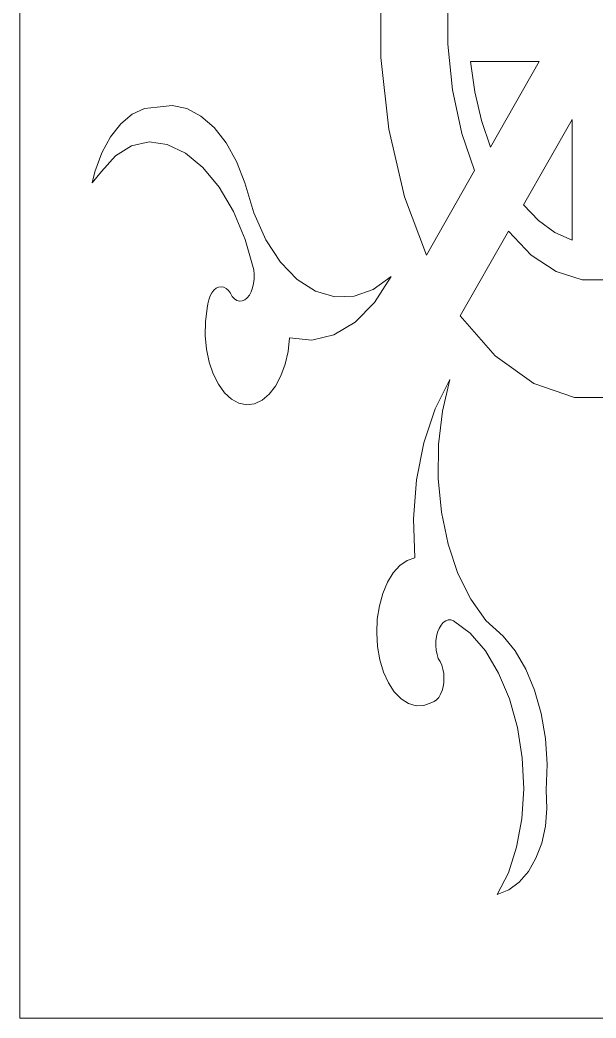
# Model space of a CAD drawing. Header units: centimetres. Extents: x -27 to -16.8, y -8.8 to 8.7.
# Drawn here: x -26.999 to -24.481, y -8.742 to -4.382 of the extents above; entities that cross this region are included whole.
import ezdxf

# ---------------------------------------------------------------- set-up
doc = ezdxf.new("R2010")
doc.units = ezdxf.units.CM
doc.header["$MEASUREMENT"] = 0
doc.layers.add('layer 1', color=7, linetype='Continuous')

msp = doc.modelspace()

# ---------------------------------------------------------------- linework, layer by layer
at = {"layer": 'layer 1', "color": 250, "lineweight": 20}
for points, knots in [([(-21.96271, -0.02098), (-21.96271, -0.02098), (-26.99913, -0.02098), (-26.99913, -0.02098), (-26.99913, -0.02098), (-26.99913, -0.02098), (-26.99912, -8.74231), (-26.99912, -8.74231), (-26.99912, -8.74231), (-26.99912, -8.74231), (-21.96271, -8.74231), (-21.96271, -8.74231), (-21.96271, -8.74231), (-21.96271, -8.74231), (-21.96271, -0.02098), (-21.96271, -0.02098)], [0, 0, 0, 0, 0.2, 0.2, 0.2, 0.2, 0.4, 0.4, 0.4, 0.4, 0.6, 0.6, 0.6, 0.6, 1, 1, 1, 1]), ([(-25.06719, -4.87797), (-25.06719, -4.87797), (-25.10781, -4.68714), (-25.10781, -4.68714), (-25.10781, -4.68714), (-25.10781, -4.68714), (-25.12854, -4.48723), (-25.12854, -4.48723), (-25.12854, -4.48723), (-25.12854, -4.48723), (-25.12854, -4.28385), (-25.12854, -4.28385), (-25.12854, -4.28385), (-25.12854, -4.28385), (-25.10781, -4.08351), (-25.10781, -4.08351), (-25.10781, -4.08351), (-25.10781, -4.08351), (-25.06719, -3.89311), (-25.06719, -3.89311), (-25.06719, -3.89311), (-25.06719, -3.89311), (-25.00776, -3.7183), (-25.00776, -3.7183), (-25.00776, -3.7183), (-25.00776, -3.7183), (-25.21796, -3.34919), (-25.21796, -3.34919), (-25.21796, -3.34919), (-25.21796, -3.34919), (-25.31779, -3.61618), (-25.31779, -3.61618), (-25.31779, -3.61618), (-25.31779, -3.61618), (-25.38648, -3.91215), (-25.38648, -3.91215), (-25.38648, -3.91215), (-25.38648, -3.91215), (-25.42151, -4.22587), (-25.42151, -4.22587), (-25.42151, -4.22587), (-25.42151, -4.22587), (-25.42151, -4.54521), (-25.42151, -4.54521), (-25.42151, -4.54521), (-25.42151, -4.54521), (-25.38648, -4.85849), (-25.38648, -4.85849), (-25.38648, -4.85849), (-25.38648, -4.85849), (-25.31779, -5.15447), (-25.31779, -5.15447), (-25.31779, -5.15447), (-25.31779, -5.15447), (-25.22263, -5.40897), (-25.22263, -5.40897), (-25.22263, -5.40897), (-25.22263, -5.40897), (-25.01204, -5.03893), (-25.01204, -5.03893), (-25.01204, -5.03893), (-25.01204, -5.03893), (-25.06719, -4.87797), (-25.06719, -4.87797)], [0, 0, 0, 0, 0.0588235, 0.0588235, 0.0588235, 0.0588235, 0.1176471, 0.1176471, 0.1176471, 0.1176471, 0.1764706, 0.1764706, 0.1764706, 0.1764706, 0.2352941, 0.2352941, 0.2352941, 0.2352941, 0.2941176, 0.2941176, 0.2941176, 0.2941176, 0.3529412, 0.3529412, 0.3529412, 0.3529412, 0.4117647, 0.4117647, 0.4117647, 0.4117647, 0.4705882, 0.4705882, 0.4705882, 0.4705882, 0.5294118, 0.5294118, 0.5294118, 0.5294118, 0.5882353, 0.5882353, 0.5882353, 0.5882353, 0.6470588, 0.6470588, 0.6470588, 0.6470588, 0.7058824, 0.7058824, 0.7058824, 0.7058824, 0.7647059, 0.7647059, 0.7647059, 0.7647059, 0.8235294, 0.8235294, 0.8235294, 0.8235294, 0.8823529, 0.8823529, 0.8823529, 0.8823529, 1, 1, 1, 1]), ([(-24.72932, -4.56382), (-24.72932, -4.56382), (-25.03025, -4.56382), (-25.03025, -4.56382), (-25.03025, -4.56382), (-25.03025, -4.56382), (-25.0109, -4.69493), (-25.0109, -4.69493), (-25.0109, -4.69493), (-25.0109, -4.69493), (-24.98129, -4.82042), (-24.98129, -4.82042), (-24.98129, -4.82042), (-24.98129, -4.82042), (-24.94213, -4.93725), (-24.94213, -4.93725), (-24.94213, -4.93725), (-24.94213, -4.93725), (-24.72932, -4.56382), (-24.72932, -4.56382)], [0, 0, 0, 0, 0.1666667, 0.1666667, 0.1666667, 0.1666667, 0.3333333, 0.3333333, 0.3333333, 0.3333333, 0.5, 0.5, 0.5, 0.5, 0.6666667, 0.6666667, 0.6666667, 0.6666667, 1, 1, 1, 1]), ([(-25.45532, -5.55862), (-25.45532, -5.55862), (-25.37676, -5.50237), (-25.37676, -5.50237), (-25.37676, -5.50237), (-25.37676, -5.50237), (-25.45004, -5.61574), (-25.45004, -5.61574), (-25.45004, -5.61574), (-25.45004, -5.61574), (-25.53434, -5.70142), (-25.53434, -5.70142), (-25.53434, -5.70142), (-25.53434, -5.70142), (-25.62659, -5.75724), (-25.62659, -5.75724), (-25.62659, -5.75724), (-25.62659, -5.75724), (-25.7232, -5.78104), (-25.7232, -5.78104), (-25.7232, -5.78104), (-25.7232, -5.78104), (-25.82065, -5.77108), (-25.82065, -5.77108), (-25.82065, -5.77108), (-25.82065, -5.77108), (-25.82723, -5.83037), (-25.82723, -5.83037), (-25.82723, -5.83037), (-25.82723, -5.83037), (-25.83993, -5.88619), (-25.83993, -5.88619), (-25.83993, -5.88619), (-25.83993, -5.88619), (-25.85829, -5.93681), (-25.85829, -5.93681), (-25.85829, -5.93681), (-25.85829, -5.93681), (-25.88169, -5.98095), (-25.88169, -5.98095), (-25.88169, -5.98095), (-25.88169, -5.98095), (-25.90931, -6.01643), (-25.90931, -6.01643), (-25.90931, -6.01643), (-25.90931, -6.01643), (-25.94021, -6.04283), (-25.94021, -6.04283), (-25.94021, -6.04283), (-25.94021, -6.04283), (-25.97333, -6.05841), (-25.97333, -6.05841), (-25.97333, -6.05841), (-25.97333, -6.05841), (-26.00753, -6.06273), (-26.00753, -6.06273), (-26.00753, -6.06273), (-26.00753, -6.06273), (-26.04164, -6.05624), (-26.04164, -6.05624), (-26.04164, -6.05624), (-26.04164, -6.05624), (-26.07446, -6.03893), (-26.07446, -6.03893), (-26.07446, -6.03893), (-26.07446, -6.03893), (-26.10483, -6.01081), (-26.10483, -6.01081), (-26.10483, -6.01081), (-26.10483, -6.01081), (-26.13175, -5.97359), (-26.13175, -5.97359), (-26.13175, -5.97359), (-26.13175, -5.97359), (-26.15432, -5.92816), (-26.15432, -5.92816), (-26.15432, -5.92816), (-26.15432, -5.92816), (-26.17176, -5.87623), (-26.17176, -5.87623), (-26.17176, -5.87623), (-26.17176, -5.87623), (-26.18339, -5.81998), (-26.18339, -5.81998), (-26.18339, -5.81998), (-26.18339, -5.81998), (-26.18882, -5.76027), (-26.18882, -5.76027), (-26.18882, -5.76027), (-26.18882, -5.76027), (-26.18797, -5.70012), (-26.18797, -5.70012), (-26.18797, -5.70012), (-26.18797, -5.70012), (-26.18071, -5.64127), (-26.18071, -5.64127), (-26.18071, -5.64127), (-26.18071, -5.64127), (-26.17841, -5.62223), (-26.17841, -5.62223), (-26.17841, -5.62223), (-26.17841, -5.62223), (-26.17421, -5.60406), (-26.17421, -5.60406), (-26.17421, -5.60406), (-26.17421, -5.60406), (-26.16809, -5.58761), (-26.16809, -5.58761), (-26.16809, -5.58761), (-26.16809, -5.58761), (-26.16044, -5.57334), (-26.16044, -5.57334), (-26.16044, -5.57334), (-26.16044, -5.57334), (-26.15141, -5.56209), (-26.15141, -5.56209), (-26.15141, -5.56209), (-26.15141, -5.56209), (-26.14131, -5.55343), (-26.14131, -5.55343), (-26.14131, -5.55343), (-26.14131, -5.55343), (-26.13053, -5.54867), (-26.13053, -5.54867), (-26.13053, -5.54867), (-26.13053, -5.54867), (-26.11944, -5.54694), (-26.11944, -5.54694), (-26.11944, -5.54694), (-26.11944, -5.54694), (-26.10835, -5.5491), (-26.10835, -5.5491), (-26.10835, -5.5491), (-26.10835, -5.5491), (-26.09764, -5.55473), (-26.09764, -5.55473), (-26.09764, -5.55473), (-26.09764, -5.55473), (-26.08777, -5.56382), (-26.08777, -5.56382), (-26.08777, -5.56382), (-26.08777, -5.56382), (-26.0789, -5.57593), (-26.0789, -5.57593), (-26.0789, -5.57593), (-26.0789, -5.57593), (-26.07148, -5.59021), (-26.07148, -5.59021), (-26.07148, -5.59021), (-26.07148, -5.59021), (-26.06146, -5.6006), (-26.06146, -5.6006), (-26.06146, -5.6006), (-26.06146, -5.6006), (-26.05052, -5.60709), (-26.05052, -5.60709), (-26.05052, -5.60709), (-26.05052, -5.60709), (-26.03912, -5.60968), (-26.03912, -5.60968), (-26.03912, -5.60968), (-26.03912, -5.60968), (-26.02757, -5.60882), (-26.02757, -5.60882), (-26.02757, -5.60882), (-26.02757, -5.60882), (-26.01632, -5.60406), (-26.01632, -5.60406), (-26.01632, -5.60406), (-26.01632, -5.60406), (-26.00577, -5.59584), (-26.00577, -5.59584), (-26.00577, -5.59584), (-26.00577, -5.59584), (-25.99636, -5.58372), (-25.99636, -5.58372), (-25.99636, -5.58372), (-25.99636, -5.58372), (-25.98833, -5.56944), (-25.98833, -5.56944), (-25.98833, -5.56944), (-25.98833, -5.56944), (-25.98198, -5.55213), (-25.98198, -5.55213), (-25.98198, -5.55213), (-25.98198, -5.55213), (-25.97762, -5.53353), (-25.97762, -5.53353), (-25.97762, -5.53353), (-25.97762, -5.53353), (-25.97532, -5.51362), (-25.97532, -5.51362), (-25.97532, -5.51362), (-25.97532, -5.51362), (-25.97517, -5.49328), (-25.97517, -5.49328), (-25.97517, -5.49328), (-25.97517, -5.49328), (-25.97716, -5.47338), (-25.97716, -5.47338), (-25.97716, -5.47338), (-25.97716, -5.47338), (-26.01533, -5.34054), (-26.01533, -5.34054), (-26.01533, -5.34054), (-26.01533, -5.34054), (-26.06635, -5.21851), (-26.06635, -5.21851), (-26.06635, -5.21851), (-26.06635, -5.21851), (-26.12846, -5.1125), (-26.12846, -5.1125), (-26.12846, -5.1125), (-26.12846, -5.1125), (-26.19914, -5.02639), (-26.19914, -5.02639), (-26.19914, -5.02639), (-26.19914, -5.02639), (-26.27579, -4.96321), (-26.27579, -4.96321), (-26.27579, -4.96321), (-26.27579, -4.96321), (-26.35534, -4.92556), (-26.35534, -4.92556), (-26.35534, -4.92556), (-26.35534, -4.92556), (-26.43482, -4.91475), (-26.43482, -4.91475), (-26.43482, -4.91475), (-26.43482, -4.91475), (-26.51116, -4.93162), (-26.51116, -4.93162), (-26.51116, -4.93162), (-26.51116, -4.93162), (-26.58146, -4.97489), (-26.58146, -4.97489), (-26.58146, -4.97489), (-26.58146, -4.97489), (-26.64296, -5.0437), (-26.64296, -5.0437), (-26.64296, -5.0437), (-26.64296, -5.0437), (-26.68312, -5.09302), (-26.68312, -5.09302), (-26.68312, -5.09302), (-26.68312, -5.09302), (-26.6721, -5.04456), (-26.6721, -5.04456), (-26.6721, -5.04456), (-26.6721, -5.04456), (-26.64181, -4.96278), (-26.64181, -4.96278), (-26.64181, -4.96278), (-26.64181, -4.96278), (-26.60349, -4.89225), (-26.60349, -4.89225), (-26.60349, -4.89225), (-26.60349, -4.89225), (-26.55836, -4.83513), (-26.55836, -4.83513), (-26.55836, -4.83513), (-26.55836, -4.83513), (-26.5081, -4.79359), (-26.5081, -4.79359), (-26.5081, -4.79359), (-26.5081, -4.79359), (-26.45433, -4.76892), (-26.45433, -4.76892), (-26.45433, -4.76892), (-26.45433, -4.76892), (-26.39887, -4.762), (-26.39887, -4.762), (-26.39887, -4.762), (-26.39887, -4.762), (-26.33423, -4.75594), (-26.33423, -4.75594), (-26.33423, -4.75594), (-26.33423, -4.75594), (-26.26998, -4.76892), (-26.26998, -4.76892), (-26.26998, -4.76892), (-26.26998, -4.76892), (-26.20794, -4.80138), (-26.20794, -4.80138), (-26.20794, -4.80138), (-26.20794, -4.80138), (-26.14988, -4.85157), (-26.14988, -4.85157), (-26.14988, -4.85157), (-26.14988, -4.85157), (-26.09764, -4.91821), (-26.09764, -4.91821), (-26.09764, -4.91821), (-26.09764, -4.91821), (-26.05251, -4.99956), (-26.05251, -4.99956), (-26.05251, -4.99956), (-26.05251, -4.99956), (-26.01602, -5.09346), (-26.01602, -5.09346), (-26.01602, -5.09346), (-26.01602, -5.09346), (-25.97639, -5.225), (-25.97639, -5.225), (-25.97639, -5.225), (-25.97639, -5.225), (-25.92377, -5.34183), (-25.92377, -5.34183), (-25.92377, -5.34183), (-25.92377, -5.34183), (-25.85982, -5.43963), (-25.85982, -5.43963), (-25.85982, -5.43963), (-25.85982, -5.43963), (-25.78677, -5.51535), (-25.78677, -5.51535), (-25.78677, -5.51535), (-25.78677, -5.51535), (-25.70698, -5.56641), (-25.70698, -5.56641), (-25.70698, -5.56641), (-25.70698, -5.56641), (-25.6233, -5.59108), (-25.6233, -5.59108), (-25.6233, -5.59108), (-25.6233, -5.59108), (-25.53847, -5.58848), (-25.53847, -5.58848), (-25.53847, -5.58848), (-25.53847, -5.58848), (-25.45532, -5.55862), (-25.45532, -5.55862)], [0, 0, 0, 0, 0.0119048, 0.0119048, 0.0119048, 0.0119048, 0.0238095, 0.0238095, 0.0238095, 0.0238095, 0.0357143, 0.0357143, 0.0357143, 0.0357143, 0.047619, 0.047619, 0.047619, 0.047619, 0.0595238, 0.0595238, 0.0595238, 0.0595238, 0.0714286, 0.0714286, 0.0714286, 0.0714286, 0.0833333, 0.0833333, 0.0833333, 0.0833333, 0.0952381, 0.0952381, 0.0952381, 0.0952381, 0.1071429, 0.1071429, 0.1071429, 0.1071429, 0.1190476, 0.1190476, 0.1190476, 0.1190476, 0.1309524, 0.1309524, 0.1309524, 0.1309524, 0.1428571, 0.1428571, 0.1428571, 0.1428571, 0.1547619, 0.1547619, 0.1547619, 0.1547619, 0.1666667, 0.1666667, 0.1666667, 0.1666667, 0.1785714, 0.1785714, 0.1785714, 0.1785714, 0.1904762, 0.1904762, 0.1904762, 0.1904762, 0.202381, 0.202381, 0.202381, 0.202381, 0.2142857, 0.2142857, 0.2142857, 0.2142857, 0.2261905, 0.2261905, 0.2261905, 0.2261905, 0.2380952, 0.2380952, 0.2380952, 0.2380952, 0.25, 0.25, 0.25, 0.25, 0.2619048, 0.2619048, 0.2619048, 0.2619048, 0.2738095, 0.2738095, 0.2738095, 0.2738095, 0.2857143, 0.2857143, 0.2857143, 0.2857143, 0.297619, 0.297619, 0.297619, 0.297619, 0.3095238, 0.3095238, 0.3095238, 0.3095238, 0.3214286, 0.3214286, 0.3214286, 0.3214286, 0.3333333, 0.3333333, 0.3333333, 0.3333333, 0.3452381, 0.3452381, 0.3452381, 0.3452381, 0.3571429, 0.3571429, 0.3571429, 0.3571429, 0.3690476, 0.3690476, 0.3690476, 0.3690476, 0.3809524, 0.3809524, 0.3809524, 0.3809524, 0.3928571, 0.3928571, 0.3928571, 0.3928571, 0.4047619, 0.4047619, 0.4047619, 0.4047619, 0.4166667, 0.4166667, 0.4166667, 0.4166667, 0.4285714, 0.4285714, 0.4285714, 0.4285714, 0.4404762, 0.4404762, 0.4404762, 0.4404762, 0.452381, 0.452381, 0.452381, 0.452381, 0.4642857, 0.4642857, 0.4642857, 0.4642857, 0.4761905, 0.4761905, 0.4761905, 0.4761905, 0.4880952, 0.4880952, 0.4880952, 0.4880952, 0.5, 0.5, 0.5, 0.5, 0.5119048, 0.5119048, 0.5119048, 0.5119048, 0.5238095, 0.5238095, 0.5238095, 0.5238095, 0.5357143, 0.5357143, 0.5357143, 0.5357143, 0.547619, 0.547619, 0.547619, 0.547619, 0.5595238, 0.5595238, 0.5595238, 0.5595238, 0.5714286, 0.5714286, 0.5714286, 0.5714286, 0.5833333, 0.5833333, 0.5833333, 0.5833333, 0.5952381, 0.5952381, 0.5952381, 0.5952381, 0.6071429, 0.6071429, 0.6071429, 0.6071429, 0.6190476, 0.6190476, 0.6190476, 0.6190476, 0.6309524, 0.6309524, 0.6309524, 0.6309524, 0.6428571, 0.6428571, 0.6428571, 0.6428571, 0.6547619, 0.6547619, 0.6547619, 0.6547619, 0.6666667, 0.6666667, 0.6666667, 0.6666667, 0.6785714, 0.6785714, 0.6785714, 0.6785714, 0.6904762, 0.6904762, 0.6904762, 0.6904762, 0.702381, 0.702381, 0.702381, 0.702381, 0.7142857, 0.7142857, 0.7142857, 0.7142857, 0.7261905, 0.7261905, 0.7261905, 0.7261905, 0.7380952, 0.7380952, 0.7380952, 0.7380952, 0.75, 0.75, 0.75, 0.75, 0.7619048, 0.7619048, 0.7619048, 0.7619048, 0.7738095, 0.7738095, 0.7738095, 0.7738095, 0.7857143, 0.7857143, 0.7857143, 0.7857143, 0.797619, 0.797619, 0.797619, 0.797619, 0.8095238, 0.8095238, 0.8095238, 0.8095238, 0.8214286, 0.8214286, 0.8214286, 0.8214286, 0.8333333, 0.8333333, 0.8333333, 0.8333333, 0.8452381, 0.8452381, 0.8452381, 0.8452381, 0.8571429, 0.8571429, 0.8571429, 0.8571429, 0.8690476, 0.8690476, 0.8690476, 0.8690476, 0.8809524, 0.8809524, 0.8809524, 0.8809524, 0.8928571, 0.8928571, 0.8928571, 0.8928571, 0.9047619, 0.9047619, 0.9047619, 0.9047619, 0.9166667, 0.9166667, 0.9166667, 0.9166667, 0.9285714, 0.9285714, 0.9285714, 0.9285714, 0.9404762, 0.9404762, 0.9404762, 0.9404762, 0.952381, 0.952381, 0.952381, 0.952381, 0.9642857, 0.9642857, 0.9642857, 0.9642857, 0.9761905, 0.9761905, 0.9761905, 0.9761905, 1, 1, 1, 1]), ([(-24.58559, -4.81609), (-24.58559, -4.81609), (-24.7984, -5.18952), (-24.7984, -5.18952), (-24.7984, -5.18952), (-24.7984, -5.18952), (-24.73177, -5.25832), (-24.73177, -5.25832), (-24.73177, -5.25832), (-24.73177, -5.25832), (-24.6604, -5.31025), (-24.6604, -5.31025), (-24.6604, -5.31025), (-24.6604, -5.31025), (-24.58559, -5.34443), (-24.58559, -5.34443), (-24.58559, -5.34443), (-24.58559, -5.34443), (-24.58559, -4.81609), (-24.58559, -4.81609)], [0, 0, 0, 0, 0.1666667, 0.1666667, 0.1666667, 0.1666667, 0.3333333, 0.3333333, 0.3333333, 0.3333333, 0.5, 0.5, 0.5, 0.5, 0.6666667, 0.6666667, 0.6666667, 0.6666667, 1, 1, 1, 1]), ([(-24.54191, -5.51665), (-24.54191, -5.51665), (-24.65596, -5.4803), (-24.65596, -5.4803), (-24.65596, -5.4803), (-24.65596, -5.4803), (-24.76451, -5.4089), (-24.76451, -5.4089), (-24.76451, -5.4089), (-24.76451, -5.4089), (-24.86403, -5.30462), (-24.86403, -5.30462), (-24.86403, -5.30462), (-24.86403, -5.30462), (-25.07419, -5.67372), (-25.07419, -5.67372), (-25.07419, -5.67372), (-25.07419, -5.67372), (-24.92209, -5.84897), (-24.92209, -5.84897), (-24.92209, -5.84897), (-24.92209, -5.84897), (-24.75349, -5.9697), (-24.75349, -5.9697), (-24.75349, -5.9697), (-24.75349, -5.9697), (-24.57488, -6.03115), (-24.57488, -6.03115), (-24.57488, -6.03115), (-24.57488, -6.03115), (-24.3929, -6.03115), (-24.3929, -6.03115), (-24.3929, -6.03115), (-24.3929, -6.03115), (-24.21429, -5.9697), (-24.21429, -5.9697), (-24.21429, -5.9697), (-24.21429, -5.9697), (-24.04578, -5.84897), (-24.04578, -5.84897), (-24.04578, -5.84897), (-24.04578, -5.84897), (-23.89363, -5.67372), (-23.89363, -5.67372), (-23.89363, -5.67372), (-23.89363, -5.67372), (-24.10384, -5.30462), (-24.10384, -5.30462), (-24.10384, -5.30462), (-24.10384, -5.30462), (-24.20335, -5.4089), (-24.20335, -5.4089), (-24.20335, -5.4089), (-24.20335, -5.4089), (-24.3119, -5.4803), (-24.3119, -5.4803), (-24.3119, -5.4803), (-24.3119, -5.4803), (-24.42595, -5.51665), (-24.42595, -5.51665), (-24.42595, -5.51665), (-24.42595, -5.51665), (-24.54191, -5.51665), (-24.54191, -5.51665)], [0, 0, 0, 0, 0.0588235, 0.0588235, 0.0588235, 0.0588235, 0.1176471, 0.1176471, 0.1176471, 0.1176471, 0.1764706, 0.1764706, 0.1764706, 0.1764706, 0.2352941, 0.2352941, 0.2352941, 0.2352941, 0.2941176, 0.2941176, 0.2941176, 0.2941176, 0.3529412, 0.3529412, 0.3529412, 0.3529412, 0.4117647, 0.4117647, 0.4117647, 0.4117647, 0.4705882, 0.4705882, 0.4705882, 0.4705882, 0.5294118, 0.5294118, 0.5294118, 0.5294118, 0.5882353, 0.5882353, 0.5882353, 0.5882353, 0.6470588, 0.6470588, 0.6470588, 0.6470588, 0.7058824, 0.7058824, 0.7058824, 0.7058824, 0.7647059, 0.7647059, 0.7647059, 0.7647059, 0.8235294, 0.8235294, 0.8235294, 0.8235294, 0.8823529, 0.8823529, 0.8823529, 0.8823529, 1, 1, 1, 1]), ([(-25.18476, -6.08091), (-25.18476, -6.08091), (-25.12043, -5.95239), (-25.12043, -5.95239), (-25.12043, -5.95239), (-25.12043, -5.95239), (-25.15233, -6.09043), (-25.15233, -6.09043), (-25.15233, -6.09043), (-25.15233, -6.09043), (-25.16939, -6.23625), (-25.16939, -6.23625), (-25.16939, -6.23625), (-25.16939, -6.23625), (-25.17092, -6.3851), (-25.17092, -6.3851), (-25.17092, -6.3851), (-25.17092, -6.3851), (-25.15684, -6.53223), (-25.15684, -6.53223), (-25.15684, -6.53223), (-25.15684, -6.53223), (-25.12778, -6.67199), (-25.12778, -6.67199), (-25.12778, -6.67199), (-25.12778, -6.67199), (-25.08463, -6.80051), (-25.08463, -6.80051), (-25.08463, -6.80051), (-25.08463, -6.80051), (-25.02887, -6.91258), (-25.02887, -6.91258), (-25.02887, -6.91258), (-25.02887, -6.91258), (-24.96232, -7.00518), (-24.96232, -7.00518), (-24.96232, -7.00518), (-24.96232, -7.00518), (-24.88728, -7.07441), (-24.88728, -7.07441), (-24.88728, -7.07441), (-24.88728, -7.07441), (-24.83389, -7.13846), (-24.83389, -7.13846), (-24.83389, -7.13846), (-24.83389, -7.13846), (-24.78746, -7.21764), (-24.78746, -7.21764), (-24.78746, -7.21764), (-24.78746, -7.21764), (-24.74944, -7.30938), (-24.74944, -7.30938), (-24.74944, -7.30938), (-24.74944, -7.30938), (-24.72083, -7.4115), (-24.72083, -7.4115), (-24.72083, -7.4115), (-24.72083, -7.4115), (-24.70247, -7.52054), (-24.70247, -7.52054), (-24.70247, -7.52054), (-24.70247, -7.52054), (-24.69498, -7.63305), (-24.69498, -7.63305), (-24.69498, -7.63305), (-24.69498, -7.63305), (-24.69857, -7.74642), (-24.69857, -7.74642), (-24.69857, -7.74642), (-24.69857, -7.74642), (-24.69566, -7.82647), (-24.69566, -7.82647), (-24.69566, -7.82647), (-24.69566, -7.82647), (-24.70232, -7.90436), (-24.70232, -7.90436), (-24.70232, -7.90436), (-24.70232, -7.90436), (-24.71846, -7.97792), (-24.71846, -7.97792), (-24.71846, -7.97792), (-24.71846, -7.97792), (-24.74347, -8.04412), (-24.74347, -8.04412), (-24.74347, -8.04412), (-24.74347, -8.04412), (-24.77659, -8.10167), (-24.77659, -8.10167), (-24.77659, -8.10167), (-24.77659, -8.10167), (-24.81675, -8.14798), (-24.81675, -8.14798), (-24.81675, -8.14798), (-24.81675, -8.14798), (-24.86265, -8.18216), (-24.86265, -8.18216), (-24.86265, -8.18216), (-24.86265, -8.18216), (-24.9129, -8.20293), (-24.9129, -8.20293), (-24.9129, -8.20293), (-24.9129, -8.20293), (-24.86425, -8.10773), (-24.86425, -8.10773), (-24.86425, -8.10773), (-24.86425, -8.10773), (-24.82792, -7.99609), (-24.82792, -7.99609), (-24.82792, -7.99609), (-24.82792, -7.99609), (-24.80512, -7.87191), (-24.80512, -7.87191), (-24.80512, -7.87191), (-24.80512, -7.87191), (-24.79694, -7.74036), (-24.79694, -7.74036), (-24.79694, -7.74036), (-24.79694, -7.74036), (-24.80344, -7.60579), (-24.80344, -7.60579), (-24.80344, -7.60579), (-24.80344, -7.60579), (-24.82455, -7.47338), (-24.82455, -7.47338), (-24.82455, -7.47338), (-24.82455, -7.47338), (-24.85944, -7.34832), (-24.85944, -7.34832), (-24.85944, -7.34832), (-24.85944, -7.34832), (-24.90671, -7.23538), (-24.90671, -7.23538), (-24.90671, -7.23538), (-24.90671, -7.23538), (-24.96477, -7.13846), (-24.96477, -7.13846), (-24.96477, -7.13846), (-24.96477, -7.13846), (-25.03124, -7.061), (-25.03124, -7.061), (-25.03124, -7.061), (-25.03124, -7.061), (-25.10383, -7.00648), (-25.10383, -7.00648), (-25.10383, -7.00648), (-25.10383, -7.00648), (-25.11523, -7.00302), (-25.11523, -7.00302), (-25.11523, -7.00302), (-25.11523, -7.00302), (-25.12678, -7.00302), (-25.12678, -7.00302), (-25.12678, -7.00302), (-25.12678, -7.00302), (-25.1381, -7.00735), (-25.1381, -7.00735), (-25.1381, -7.00735), (-25.1381, -7.00735), (-25.14873, -7.0147), (-25.14873, -7.0147), (-25.14873, -7.0147), (-25.14873, -7.0147), (-25.15845, -7.02595), (-25.15845, -7.02595), (-25.15845, -7.02595), (-25.15845, -7.02595), (-25.16679, -7.04023), (-25.16679, -7.04023), (-25.16679, -7.04023), (-25.16679, -7.04023), (-25.17344, -7.05667), (-25.17344, -7.05667), (-25.17344, -7.05667), (-25.17344, -7.05667), (-25.17818, -7.07528), (-25.17818, -7.07528), (-25.17818, -7.07528), (-25.17818, -7.07528), (-25.18094, -7.09475), (-25.18094, -7.09475), (-25.18094, -7.09475), (-25.18094, -7.09475), (-25.18147, -7.11509), (-25.18147, -7.11509), (-25.18147, -7.11509), (-25.18147, -7.11509), (-25.17987, -7.13499), (-25.17987, -7.13499), (-25.17987, -7.13499), (-25.17987, -7.13499), (-25.17612, -7.15447), (-25.17612, -7.15447), (-25.17612, -7.15447), (-25.17612, -7.15447), (-25.17046, -7.17178), (-25.17046, -7.17178), (-25.17046, -7.17178), (-25.17046, -7.17178), (-25.16212, -7.18519), (-25.16212, -7.18519), (-25.16212, -7.18519), (-25.16212, -7.18519), (-25.15524, -7.20034), (-25.15524, -7.20034), (-25.15524, -7.20034), (-25.15524, -7.20034), (-25.15019, -7.21764), (-25.15019, -7.21764), (-25.15019, -7.21764), (-25.15019, -7.21764), (-25.14697, -7.23668), (-25.14697, -7.23668), (-25.14697, -7.23668), (-25.14697, -7.23668), (-25.14575, -7.25615), (-25.14575, -7.25615), (-25.14575, -7.25615), (-25.14575, -7.25615), (-25.14659, -7.27563), (-25.14659, -7.27563), (-25.14659, -7.27563), (-25.14659, -7.27563), (-25.14942, -7.29467), (-25.14942, -7.29467), (-25.14942, -7.29467), (-25.14942, -7.29467), (-25.15424, -7.31197), (-25.15424, -7.31197), (-25.15424, -7.31197), (-25.15424, -7.31197), (-25.16082, -7.32798), (-25.16082, -7.32798), (-25.16082, -7.32798), (-25.16082, -7.32798), (-25.16885, -7.3414), (-25.16885, -7.3414), (-25.16885, -7.3414), (-25.16885, -7.3414), (-25.17826, -7.35222), (-25.17826, -7.35222), (-25.17826, -7.35222), (-25.17826, -7.35222), (-25.18859, -7.35957), (-25.18859, -7.35957), (-25.18859, -7.35957), (-25.18859, -7.35957), (-25.19945, -7.36347), (-25.19945, -7.36347), (-25.19945, -7.36347), (-25.19945, -7.36347), (-25.23303, -7.37645), (-25.23303, -7.37645), (-25.23303, -7.37645), (-25.23303, -7.37645), (-25.2673, -7.37775), (-25.2673, -7.37775), (-25.2673, -7.37775), (-25.2673, -7.37775), (-25.30119, -7.36823), (-25.30119, -7.36823), (-25.30119, -7.36823), (-25.30119, -7.36823), (-25.33339, -7.34789), (-25.33339, -7.34789), (-25.33339, -7.34789), (-25.33339, -7.34789), (-25.36299, -7.31717), (-25.36299, -7.31717), (-25.36299, -7.31717), (-25.36299, -7.31717), (-25.38885, -7.27779), (-25.38885, -7.27779), (-25.38885, -7.27779), (-25.38885, -7.27779), (-25.41004, -7.23062), (-25.41004, -7.23062), (-25.41004, -7.23062), (-25.41004, -7.23062), (-25.42595, -7.17697), (-25.42595, -7.17697), (-25.42595, -7.17697), (-25.42595, -7.17697), (-25.43589, -7.11942), (-25.43589, -7.11942), (-25.43589, -7.11942), (-25.43589, -7.11942), (-25.43964, -7.0597), (-25.43964, -7.0597), (-25.43964, -7.0597), (-25.43964, -7.0597), (-25.43704, -6.99956), (-25.43704, -6.99956), (-25.43704, -6.99956), (-25.43704, -6.99956), (-25.42817, -6.94157), (-25.42817, -6.94157), (-25.42817, -6.94157), (-25.42817, -6.94157), (-25.41325, -6.88705), (-25.41325, -6.88705), (-25.41325, -6.88705), (-25.41325, -6.88705), (-25.39298, -6.83859), (-25.39298, -6.83859), (-25.39298, -6.83859), (-25.39298, -6.83859), (-25.36789, -6.79748), (-25.36789, -6.79748), (-25.36789, -6.79748), (-25.36789, -6.79748), (-25.3389, -6.76546), (-25.3389, -6.76546), (-25.3389, -6.76546), (-25.3389, -6.76546), (-25.30708, -6.74296), (-25.30708, -6.74296), (-25.30708, -6.74296), (-25.30708, -6.74296), (-25.27334, -6.73171), (-25.27334, -6.73171), (-25.27334, -6.73171), (-25.27334, -6.73171), (-25.27893, -6.56079), (-25.27893, -6.56079), (-25.27893, -6.56079), (-25.27893, -6.56079), (-25.26562, -6.39116), (-25.26562, -6.39116), (-25.26562, -6.39116), (-25.26562, -6.39116), (-25.2338, -6.22933), (-25.2338, -6.22933), (-25.2338, -6.22933), (-25.2338, -6.22933), (-25.18476, -6.08091), (-25.18476, -6.08091)], [0, 0, 0, 0, 0.0117647, 0.0117647, 0.0117647, 0.0117647, 0.0235294, 0.0235294, 0.0235294, 0.0235294, 0.0352941, 0.0352941, 0.0352941, 0.0352941, 0.0470588, 0.0470588, 0.0470588, 0.0470588, 0.0588235, 0.0588235, 0.0588235, 0.0588235, 0.0705882, 0.0705882, 0.0705882, 0.0705882, 0.0823529, 0.0823529, 0.0823529, 0.0823529, 0.0941176, 0.0941176, 0.0941176, 0.0941176, 0.1058824, 0.1058824, 0.1058824, 0.1058824, 0.1176471, 0.1176471, 0.1176471, 0.1176471, 0.1294118, 0.1294118, 0.1294118, 0.1294118, 0.1411765, 0.1411765, 0.1411765, 0.1411765, 0.1529412, 0.1529412, 0.1529412, 0.1529412, 0.1647059, 0.1647059, 0.1647059, 0.1647059, 0.1764706, 0.1764706, 0.1764706, 0.1764706, 0.1882353, 0.1882353, 0.1882353, 0.1882353, 0.2, 0.2, 0.2, 0.2, 0.2117647, 0.2117647, 0.2117647, 0.2117647, 0.2235294, 0.2235294, 0.2235294, 0.2235294, 0.2352941, 0.2352941, 0.2352941, 0.2352941, 0.2470588, 0.2470588, 0.2470588, 0.2470588, 0.2588235, 0.2588235, 0.2588235, 0.2588235, 0.2705882, 0.2705882, 0.2705882, 0.2705882, 0.2823529, 0.2823529, 0.2823529, 0.2823529, 0.2941176, 0.2941176, 0.2941176, 0.2941176, 0.3058824, 0.3058824, 0.3058824, 0.3058824, 0.3176471, 0.3176471, 0.3176471, 0.3176471, 0.3294118, 0.3294118, 0.3294118, 0.3294118, 0.3411765, 0.3411765, 0.3411765, 0.3411765, 0.3529412, 0.3529412, 0.3529412, 0.3529412, 0.3647059, 0.3647059, 0.3647059, 0.3647059, 0.3764706, 0.3764706, 0.3764706, 0.3764706, 0.3882353, 0.3882353, 0.3882353, 0.3882353, 0.4, 0.4, 0.4, 0.4, 0.4117647, 0.4117647, 0.4117647, 0.4117647, 0.4235294, 0.4235294, 0.4235294, 0.4235294, 0.4352941, 0.4352941, 0.4352941, 0.4352941, 0.4470588, 0.4470588, 0.4470588, 0.4470588, 0.4588235, 0.4588235, 0.4588235, 0.4588235, 0.4705882, 0.4705882, 0.4705882, 0.4705882, 0.4823529, 0.4823529, 0.4823529, 0.4823529, 0.4941176, 0.4941176, 0.4941176, 0.4941176, 0.5058824, 0.5058824, 0.5058824, 0.5058824, 0.5176471, 0.5176471, 0.5176471, 0.5176471, 0.5294118, 0.5294118, 0.5294118, 0.5294118, 0.5411765, 0.5411765, 0.5411765, 0.5411765, 0.5529412, 0.5529412, 0.5529412, 0.5529412, 0.5647059, 0.5647059, 0.5647059, 0.5647059, 0.5764706, 0.5764706, 0.5764706, 0.5764706, 0.5882353, 0.5882353, 0.5882353, 0.5882353, 0.6, 0.6, 0.6, 0.6, 0.6117647, 0.6117647, 0.6117647, 0.6117647, 0.6235294, 0.6235294, 0.6235294, 0.6235294, 0.6352941, 0.6352941, 0.6352941, 0.6352941, 0.6470588, 0.6470588, 0.6470588, 0.6470588, 0.6588235, 0.6588235, 0.6588235, 0.6588235, 0.6705882, 0.6705882, 0.6705882, 0.6705882, 0.6823529, 0.6823529, 0.6823529, 0.6823529, 0.6941176, 0.6941176, 0.6941176, 0.6941176, 0.7058824, 0.7058824, 0.7058824, 0.7058824, 0.7176471, 0.7176471, 0.7176471, 0.7176471, 0.7294118, 0.7294118, 0.7294118, 0.7294118, 0.7411765, 0.7411765, 0.7411765, 0.7411765, 0.7529412, 0.7529412, 0.7529412, 0.7529412, 0.7647059, 0.7647059, 0.7647059, 0.7647059, 0.7764706, 0.7764706, 0.7764706, 0.7764706, 0.7882353, 0.7882353, 0.7882353, 0.7882353, 0.8, 0.8, 0.8, 0.8, 0.8117647, 0.8117647, 0.8117647, 0.8117647, 0.8235294, 0.8235294, 0.8235294, 0.8235294, 0.8352941, 0.8352941, 0.8352941, 0.8352941, 0.8470588, 0.8470588, 0.8470588, 0.8470588, 0.8588235, 0.8588235, 0.8588235, 0.8588235, 0.8705882, 0.8705882, 0.8705882, 0.8705882, 0.8823529, 0.8823529, 0.8823529, 0.8823529, 0.8941176, 0.8941176, 0.8941176, 0.8941176, 0.9058824, 0.9058824, 0.9058824, 0.9058824, 0.9176471, 0.9176471, 0.9176471, 0.9176471, 0.9294118, 0.9294118, 0.9294118, 0.9294118, 0.9411765, 0.9411765, 0.9411765, 0.9411765, 0.9529412, 0.9529412, 0.9529412, 0.9529412, 0.9647059, 0.9647059, 0.9647059, 0.9647059, 0.9764706, 0.9764706, 0.9764706, 0.9764706, 1, 1, 1, 1])]:
    msp.add_open_spline(points, degree=3, knots=knots, dxfattribs=at)

doc.saveas('drawing.dxf')
